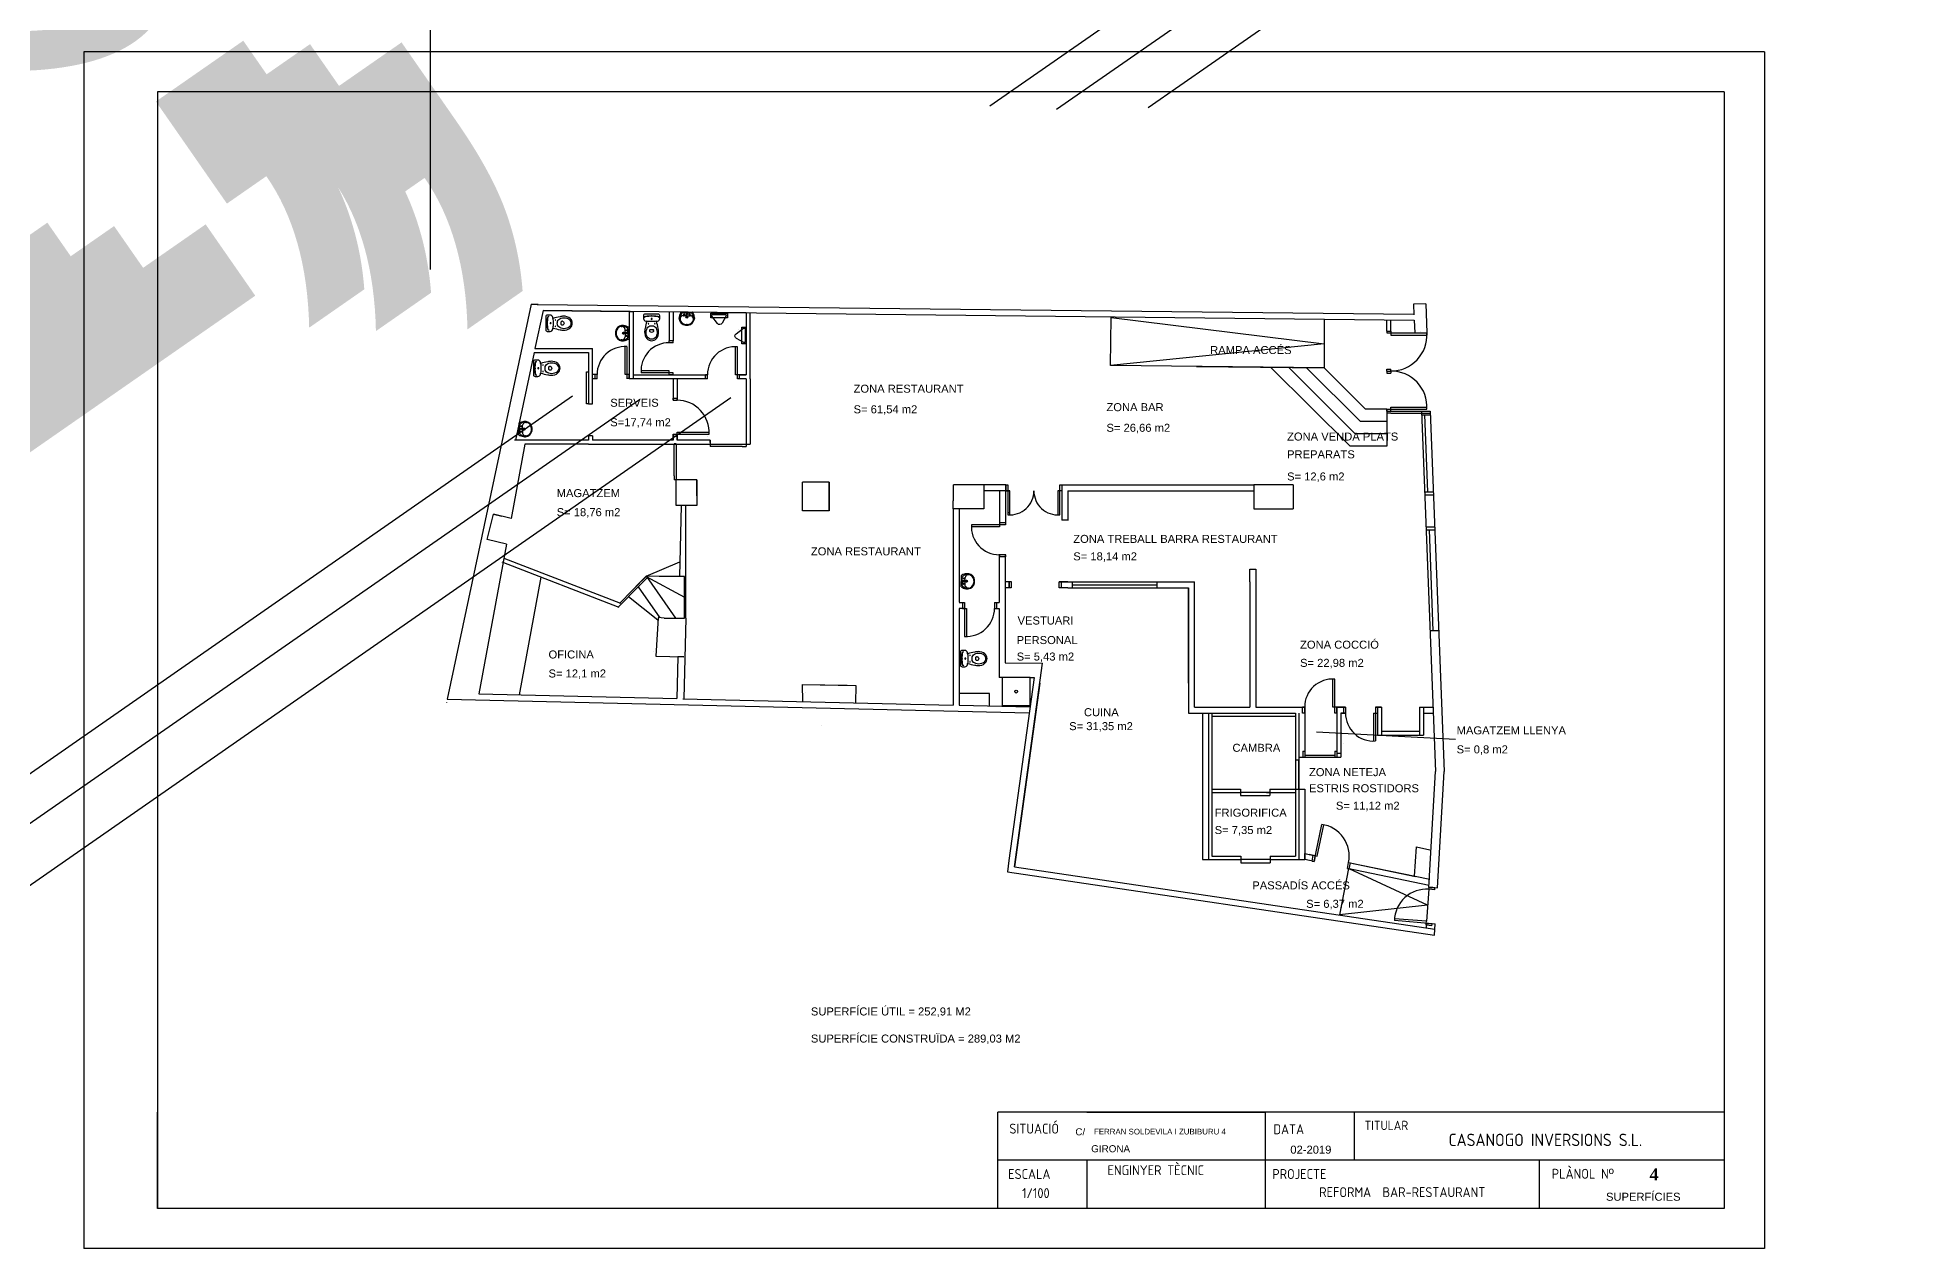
# Model space of a CAD drawing. Header units: millimetres. Extents: x 7 to 259, y -45 to 103.
# Drawn here: x 194.31 to 200.19, y 78.68 to 82.47 of the extents above; entities that cross this region are included whole.
import ezdxf

# ---------------------------------------------------------------- set-up
doc = ezdxf.new("R2010")
doc.units = ezdxf.units.MM
doc.linetypes.add('CONTINUA', pattern=[0])
doc.linetypes.add('LÍNEAS_OCULTAS2', pattern=[4.7625, 3.175, -1.5875])
for name, color, linetype in [('CAJETI1', 5, 'Continuous'), ('cotes', 95, 'Continuous'), ('emergencia', 97, 'Continuous'), ('estructura', 5, 'Continuous'), ('maquiactual', 90, 'Continuous'), ('OFICINES', 6, 'Continuous'), ('portes', 4, 'Continuous'), ('texte', 140, 'Continuous')]:
    doc.layers.add(name, color=color, linetype=linetype)
doc.styles.add('ISO', font='isocp.shx')
doc.styles.get("Standard").update_dxf_attribs({"font": 'arial.ttf'})
doc.styles.add('TECHNICLIGHT', font='timesbd.ttf', dxfattribs={"height": 2})
doc.dimstyles.new('ISO-25', dxfattribs={"dimtxt": 2.5, "dimasz": 2.5, "dimexe": 1.25, "dimexo": 0.625, "dimtad": 1, "dimtxsty": 'Standard', "dimcen": 2.5, "dimadec": 0, "dimazin": 0, "dimtfac": 1, "dimtmove": 0, "dimatfit": 3, "dimfxl": 1, "dimarcsym": 0})

# ---------------------------------------------------------------- blocks, each defined once
blk = doc.blocks.new('*D38')
at = {"layer": 'cotes', "color": 0, "lineweight": -2, "transparency": 16777216}
for p, q in [((195.5336, 89.569), (195.5336, 90.769)), ((195.5336, 88.369), (195.5336, 87.9904)), ((196.107, 88.369), (196.7836, 88.369)), ((196.1045, 87.9904), (196.7836, 87.9904)), ((195.5336, 86.7904), (195.5336, 81.7408))]:
    blk.add_line(p, q, dxfattribs=at)
at = {"layer": 'cotes', "color": 0, "transparency": 16777216}
for points in [[(195.3336, 89.569), (195.7336, 89.569), (195.5336, 88.369)], [(195.3336, 86.7904), (195.7336, 86.7904), (195.5336, 87.9904)]]:
    blk.add_solid(points, dxfattribs=at)
at = {"layer": 'Defpoints', "color": 0, "transparency": 16777216}
for p in [(195.482, 88.369), (195.4795, 87.9904), (195.5336, 87.9904)]:
    blk.add_point(p, dxfattribs=at)
at = {"layer": 'cotes', "color": 0, "transparency": 16777216, "insert": (194.3077, 83.6656), "char_height": 1, "attachment_point": 5, "rotation": 90}
blk.add_mtext('0,38', dxfattribs=at)
blk = doc.blocks.new('VI-IN')
for p, q in [((-0.048, -0.423), (-0.048, -0.403)), ((0, -0.04), (-0.011, -0.04)), ((0, -0.04), (0.011, -0.04)), ((0.048, -0.423), (0.048, -0.403))]:
    blk.add_line(p, q)
blk.add_lwpolyline([(-0.163, -0.358, -0.0164), (-0.122, -0.18, -0.014244), (-0.146, -0.175, -0.379899), (-0.203, -0.112), (-0.203, -0.04, -0.414214), (-0.163, 0), (0, 0), (0.163, 0, -0.414214), (0.203, -0.04), (0.203, -0.112, -0.379899), (0.146, -0.175, -0.014244), (0.122, -0.18, -0.0164), (0.163, -0.358, -0.034533), (0.175, -0.44, -0.180901), (0.118, -0.613, -0.210568), (0, -0.665, -0.210568), (-0.118, -0.613, -0.180901), (-0.175, -0.44, -0.034533)], format="xyb", close=True)
for centre, radius in [((-0.08, -0.24), 0.0075), ((0, -0.122), 0.0135), ((0, -0.122), 0.0135), ((0.08, -0.24), 0.0075)]:
    blk.add_circle(centre, radius)
for centre, radius, start, end in [((-0.139, -0.089), 0.04, 96.2719, 180), ((-0.14, -0.096), 0.04, 96.2141, 169.7572), ((0, -1.201), 1.154, 90.0008, 97.203), ((0, -1.197), 1.157, 90.0008, 97.1409), ((0.079, -0.461), 0.216, 168.3805, 209.1161), ((0.112, -0.468), 0.25, 152.5973, 168.3805), ((0, 1.219), 1.404, 264.9986, 270), ((-0.007, -0.406), 0.116, 96.2419, 152.5973), ((-0.033, -0.403), 0.015, 96.6492, 180), ((-0.018, -0.423), 0.03, 180, 233.1301), ((0, -0.399), 0.06, 233.1301, 270), ((0, -0.686), 0.3, 90, 96.6492), ((0, -0.47), 0.18, 90, 96.2419), ((0, -1.197), 1.157, 82.8591, 89.9992), ((0, -1.201), 1.154, 82.797, 89.9992), ((0, 1.219), 1.404, 270, 275.0014), ((0, -0.47), 0.18, 83.7581, 90), ((0, -0.686), 0.3, 83.3508, 90), ((0, -0.399), 0.06, 270, 306.8699), ((0.007, -0.406), 0.116, 27.4027, 83.7581), ((0.033, -0.403), 0.015, 0, 83.3508), ((0.018, -0.423), 0.03, 306.8699, 0), ((-0.112, -0.468), 0.25, 11.6195, 27.4027), ((-0.079, -0.461), 0.216, 330.8839, 11.6195), ((0.139, -0.089), 0.04, 0, 83.7281), ((0.14, -0.096), 0.04, 10.2428, 83.7859), ((0, -0.505), 0.126, 209.1161, 270), ((0, -0.505), 0.126, 270, 330.8839)]:
    blk.add_arc(centre, radius, start, end)
blk = doc.blocks.new('Vic-WC')
at = {"xscale": -1}
blk.add_blockref('VI-IN', (0, 0), dxfattribs=at)
blk = doc.blocks.new('*D40')
at = {"layer": 'Defpoints', "color": 0, "linetype": 'LÍNEAS_OCULTAS2', "transparency": 16777216}
for p in [(202.0618, 85.5769), (201.9079, 85.4698)]:
    blk.add_point(p, dxfattribs=at)
at = {"layer": 'maquiactual', "color": 0, "linetype": 'LÍNEAS_OCULTAS2', "lineweight": -2, "transparency": 16777216}
blk.add_line((193.3718, 79.5334), (200.0093, 84.1495), dxfattribs=at)
at = {"layer": 'maquiactual', "color": 0, "linetype": 'LÍNEAS_OCULTAS2', "transparency": 16777216}
blk.add_solid([(199.7714, 84.4916), (200.2472, 83.8074), (202.0618, 85.5769)], dxfattribs=at)
at = {"layer": 'maquiactual', "color": 0, "linetype": 'LÍNEAS_OCULTAS2', "transparency": 16777216, "insert": (194.4497, 82.8743), "char_height": 2.5, "attachment_point": 5, "rotation": 34.81673}
blk.add_mtext('1,5', dxfattribs=at)
blk = doc.blocks.new('*D41')
at = {"layer": 'Defpoints', "color": 0, "linetype": 'LÍNEAS_OCULTAS2', "transparency": 16777216}
for p in [(202.2703, 85.5662), (202.1164, 85.4592)]:
    blk.add_point(p, dxfattribs=at)
at = {"layer": 'maquiactual', "color": 0, "linetype": 'LÍNEAS_OCULTAS2', "lineweight": -2, "transparency": 16777216}
blk.add_line((193.5802, 79.5227), (200.2178, 84.1388), dxfattribs=at)
at = {"layer": 'maquiactual', "color": 0, "linetype": 'LÍNEAS_OCULTAS2', "transparency": 16777216}
blk.add_solid([(199.9799, 84.4809), (200.4557, 83.7968), (202.2703, 85.5662)], dxfattribs=at)
at = {"layer": 'maquiactual', "color": 0, "linetype": 'LÍNEAS_OCULTAS2', "transparency": 16777216, "insert": (194.6582, 82.8636), "char_height": 2.5, "attachment_point": 5, "rotation": 34.81673}
blk.add_mtext('1,5', dxfattribs=at)
blk = doc.blocks.new('*D42')
at = {"layer": 'Defpoints', "color": 0, "linetype": 'LÍNEAS_OCULTAS2', "transparency": 16777216}
for p in [(202.5563, 85.5716), (202.4024, 85.4645)]:
    blk.add_point(p, dxfattribs=at)
at = {"layer": 'maquiactual', "color": 0, "linetype": 'LÍNEAS_OCULTAS2', "lineweight": -2, "transparency": 16777216}
blk.add_line((193.8662, 79.5281), (200.5038, 84.1442), dxfattribs=at)
at = {"layer": 'maquiactual', "color": 0, "linetype": 'LÍNEAS_OCULTAS2', "transparency": 16777216}
blk.add_solid([(200.2659, 84.4863), (200.7417, 83.8021), (202.5563, 85.5716)], dxfattribs=at)
at = {"layer": 'maquiactual', "color": 0, "linetype": 'LÍNEAS_OCULTAS2', "transparency": 16777216, "insert": (194.9442, 82.869), "char_height": 2.5, "attachment_point": 5, "rotation": 34.81673}
blk.add_mtext('1,5', dxfattribs=at)

msp = doc.modelspace()

# ---------------------------------------------------------------- linework, layer by layer
at = {"color": 6}
for p, q in [((196.3174, 81.6083), (196.3351, 81.6083)), ((196.3174, 81.6083), (196.3528, 81.6083)), ((196.3253, 81.5969), (196.3235, 81.5969)), ((196.3351, 81.6059), (196.3236, 81.6059)), ((196.3351, 81.5969), (196.3253, 81.5969)), ((196.3351, 81.6059), (196.3466, 81.6059)), ((196.3351, 81.5969), (196.3449, 81.5969)), ((196.3449, 81.5969), (196.3467, 81.5969)), ((196.1421, 81.552), (196.1421, 81.5539)), ((196.1421, 81.5422), (196.1421, 81.552)), ((196.1421, 81.5422), (196.1421, 81.5325)), ((196.151, 81.5422), (196.151, 81.5537)), ((196.151, 81.5422), (196.151, 81.5308)), ((196.1535, 81.56), (196.1535, 81.5422)), ((196.1535, 81.56), (196.1535, 81.5245)), ((196.1421, 81.5325), (196.1421, 81.5306)), ((195.8097, 81.2256), (195.8111, 81.2611)), ((195.8097, 81.2256), (195.8104, 81.2433)), ((195.8128, 81.2433), (195.8124, 81.2318)), ((195.8128, 81.2433), (195.8133, 81.2547)), ((195.8218, 81.2429), (195.8214, 81.2331)), ((195.8218, 81.2429), (195.8222, 81.2527)), ((195.8222, 81.2527), (195.8223, 81.2545)), ((195.8214, 81.2331), (195.8213, 81.2313)), ((197.1921, 80.7502), (197.1935, 80.7856)), ((197.1952, 80.7678), (197.1956, 80.7793)), ((197.2041, 80.7675), (197.2045, 80.7772)), ((197.2045, 80.7772), (197.2046, 80.7791)), ((197.1921, 80.7502), (197.1928, 80.7679)), ((197.1952, 80.7678), (197.1947, 80.7564)), ((197.2041, 80.7675), (197.2037, 80.7577)), ((197.2037, 80.7577), (197.2037, 80.7558))]:
    msp.add_line(p, q, dxfattribs=at)
for p, q in [((197.9213, 80.3745), (198.0938, 80.3745)), ((198.3778, 80.2307), (198.3778, 80.2182)), ((198.2466, 80.1178), (198.2653, 80.1178)), ((198.6088, 79.8459), (198.6142, 79.9374))]:
    msp.add_line(p, q)
for centre, radius in [((196.3267, 81.601), 0.00161), ((196.3351, 81.5922), 0.00322), ((196.3351, 81.5922), 0.00211), ((196.3351, 81.6015), 0.00161), ((196.3435, 81.601), 0.00161), ((196.1374, 81.5422), 0.00322), ((196.1374, 81.5422), 0.00211), ((196.1462, 81.5507), 0.00161), ((196.1462, 81.5338), 0.00161), ((196.1467, 81.5422), 0.00161), ((195.8172, 81.2431), 0.00161), ((195.818, 81.2515), 0.00161), ((195.8265, 81.2427), 0.00322), ((195.8265, 81.2427), 0.00211), ((195.8173, 81.2346), 0.00161), ((197.2004, 80.7761), 0.00161), ((197.1995, 80.7676), 0.00161), ((197.1997, 80.7592), 0.00161), ((197.2088, 80.7673), 0.00322), ((197.2088, 80.7673), 0.00211)]:
    msp.add_circle(centre, radius, dxfattribs=at)
for centre, radius, start, end in [((196.1328, 81.5586), 0.0382, 279.93381, 279.93381), ((196.3188, 81.5877), 0.0382, 9.93381, 9.93381), ((196.3523, 81.5877), 0.041, 150.4514, 172.13589), ((196.3327, 81.5895), 0.0194, 143.50796, 169.4742), ((196.3262, 81.5857), 0.0122, 129.13753, 203.48929), ((196.3174, 81.6075), 0.000804, 90, 150.4514), ((196.3386, 81.5857), 0.0264, 135.30897, 144.52815), ((196.3238, 81.5885), 0.00841, 92.14023, 128.23376), ((196.3236, 81.6006), 0.00533, 90, 135.30897), ((196.3466, 81.6006), 0.00533, 44.69103, 90), ((196.3464, 81.5885), 0.00841, 51.76624, 87.85977), ((196.3316, 81.5857), 0.0264, 35.47185, 44.69103), ((196.3439, 81.5857), 0.0122, 336.51071, 50.86247), ((196.3528, 81.6075), 0.000804, 29.5486, 90), ((196.3375, 81.5895), 0.0194, 10.5258, 36.49204), ((196.3179, 81.5877), 0.041, 7.86411, 29.5486), ((196.1452, 81.5422), 0.0332, 172.78029, 180), ((196.1452, 81.5422), 0.0332, 180, 187.21971), ((196.1345, 81.5436), 0.0225, 97.83248, 172.7669), ((196.1345, 81.5409), 0.0225, 187.2331, 262.16752), ((196.1452, 81.5422), 0.0313, 172.78029, 187.21971), ((196.1345, 81.5436), 0.0205, 97.83248, 172.7669), ((196.1345, 81.5409), 0.0205, 187.2331, 262.16752), ((196.1308, 81.5511), 0.0122, 39.13753, 113.48929), ((196.1341, 81.5434), 0.0226, 84.81295, 96.58061), ((196.1341, 81.5434), 0.0207, 84.81295, 96.58061), ((196.1328, 81.5259), 0.0382, 81.85975, 85.30786), ((196.1328, 81.5259), 0.0401, 81.96112, 85.30786), ((196.1347, 81.5447), 0.0194, 53.50796, 79.4742), ((196.1328, 81.525), 0.041, 60.4514, 82.13589), ((196.1337, 81.5536), 0.00841, 2.14023, 38.23376), ((196.1309, 81.5387), 0.0264, 45.30897, 54.52815), ((196.1457, 81.5537), 0.00533, 0, 45.30897), ((196.1527, 81.56), 0.000804, 0, 60.4514), ((196.334, 81.5889), 0.0226, 174.81295, 186.58061), ((196.3514, 81.5877), 0.0401, 171.96112, 175.30786), ((196.3338, 81.5894), 0.0225, 187.83248, 262.7669), ((196.334, 81.5889), 0.0207, 174.81295, 186.58061), ((196.3514, 81.5877), 0.0382, 171.85975, 175.30786), ((196.3338, 81.5894), 0.0205, 187.83248, 262.7669), ((196.3351, 81.6), 0.0332, 262.78029, 270), ((196.3351, 81.6), 0.0313, 262.78029, 277.21971), ((196.3351, 81.6), 0.0332, 270, 277.21971), ((196.3364, 81.5894), 0.0205, 277.2331, 352.16752), ((196.3364, 81.5894), 0.0225, 277.2331, 352.16752), ((196.3188, 81.5877), 0.0382, 4.69214, 8.14025), ((196.3362, 81.5889), 0.0207, 353.41939, 5.18705), ((196.3188, 81.5877), 0.0401, 4.69214, 8.03888), ((196.3362, 81.5889), 0.0226, 353.41939, 5.18705), ((196.1308, 81.5334), 0.0122, 246.51071, 320.86247), ((196.1341, 81.5411), 0.0226, 263.41939, 275.18705), ((196.1341, 81.5411), 0.0207, 263.41939, 275.18705), ((196.1328, 81.5586), 0.0382, 274.69214, 278.14025), ((196.1328, 81.5586), 0.0401, 274.69214, 278.03888), ((196.1347, 81.5398), 0.0194, 280.5258, 306.49204), ((196.1328, 81.5595), 0.041, 277.86411, 299.5486), ((196.1337, 81.5309), 0.00841, 321.76624, 357.85977), ((196.1309, 81.5457), 0.0264, 305.47185, 314.69103), ((196.1457, 81.5308), 0.00533, 314.69103, 0), ((196.1527, 81.5245), 0.000804, 299.5486, 0), ((195.8304, 81.2262), 0.0382, 97.64159, 97.64159), ((195.8119, 81.261), 0.000804, 117.25639, 177.70778), ((195.8304, 81.2253), 0.041, 95.5719, 117.25639), ((195.8186, 81.2545), 0.00533, 132.39881, 177.70778), ((195.8328, 81.2389), 0.0264, 123.17964, 132.39881), ((195.8293, 81.245), 0.0194, 98.23359, 124.19982), ((195.8306, 81.2539), 0.00841, 139.47403, 175.56755), ((195.8334, 81.2513), 0.0122, 64.21849, 138.57025), ((195.8304, 81.2262), 0.0401, 92.39992, 95.74667), ((195.8304, 81.2262), 0.0382, 92.39992, 95.84804), ((195.8299, 81.2437), 0.0226, 81.12717, 92.89484), ((195.8299, 81.2437), 0.0207, 81.12717, 92.89484), ((195.8294, 81.2439), 0.0205, 4.94089, 79.8753), ((195.8294, 81.2439), 0.0225, 4.94089, 79.8753), ((195.8187, 81.243), 0.0313, 350.48807, 4.92749), ((195.8187, 81.243), 0.0332, 350.48807, 357.70778), ((195.8187, 81.243), 0.0332, 357.70778, 4.92749), ((195.8105, 81.2256), 0.000804, 177.70778, 238.15918), ((195.8317, 81.2598), 0.041, 238.15918, 259.84367), ((195.8177, 81.2316), 0.00533, 177.70778, 223.01675), ((195.8331, 81.246), 0.0264, 223.01675, 232.23593), ((195.8291, 81.2402), 0.0194, 231.21575, 257.18198), ((195.8297, 81.2312), 0.00841, 179.84802, 215.94154), ((195.8327, 81.2336), 0.0122, 216.84532, 291.19708), ((195.8317, 81.2589), 0.0401, 259.6689, 263.01565), ((195.8317, 81.2589), 0.0382, 259.56753, 263.01565), ((195.8298, 81.2414), 0.0226, 262.52073, 274.28839), ((195.8298, 81.2414), 0.0207, 262.52073, 274.28839), ((195.8293, 81.2412), 0.0205, 275.54027, 350.47468), ((195.8293, 81.2412), 0.0225, 275.54027, 350.47468), ((197.2127, 80.7508), 0.0382, 97.64159, 97.64159), ((197.1943, 80.7856), 0.000804, 117.25639, 177.70778), ((197.2127, 80.7499), 0.041, 95.5719, 117.25639), ((197.201, 80.7791), 0.00533, 132.39881, 177.70778), ((197.2152, 80.7635), 0.0264, 123.17964, 132.39881), ((197.2116, 80.7696), 0.0194, 98.23359, 124.19982), ((197.213, 80.7784), 0.00841, 139.47403, 175.56755), ((197.2157, 80.7759), 0.0122, 64.21849, 138.57025), ((197.2127, 80.7508), 0.0401, 92.39992, 95.74667), ((197.2127, 80.7508), 0.0382, 92.39992, 95.84804), ((197.2122, 80.7683), 0.0226, 81.12717, 92.89484), ((197.2122, 80.7683), 0.0207, 81.12717, 92.89484), ((197.2117, 80.7685), 0.0205, 4.94089, 79.8753), ((197.2117, 80.7685), 0.0225, 4.94089, 79.8753), ((197.1929, 80.7502), 0.000804, 177.70778, 238.15918), ((197.2141, 80.7843), 0.041, 238.15918, 259.84367), ((197.2, 80.7561), 0.00533, 177.70778, 223.01675), ((197.2154, 80.7705), 0.0264, 223.01675, 232.23593), ((197.2114, 80.7648), 0.0194, 231.21575, 257.18198), ((197.2121, 80.7558), 0.00841, 179.84802, 215.94154), ((197.215, 80.7582), 0.0122, 216.84532, 291.19708), ((197.214, 80.7834), 0.0401, 259.6689, 263.01565), ((197.214, 80.7834), 0.0382, 259.56753, 263.01565), ((197.2121, 80.766), 0.0226, 262.52073, 274.28839), ((197.2121, 80.766), 0.0207, 262.52073, 274.28839), ((197.2116, 80.7658), 0.0205, 275.54027, 350.47468), ((197.2116, 80.7658), 0.0225, 275.54027, 350.47468), ((197.201, 80.7676), 0.0313, 350.48807, 4.92749), ((197.201, 80.7676), 0.0332, 350.48807, 357.70778), ((197.201, 80.7676), 0.0332, 357.70778, 4.92749)]:
    msp.add_arc(centre, radius, start, end, dxfattribs=at)
at = {"color": 6, "linetype": 'ByBlock'}
for p in [(196.3253, 81.5969), (196.3341, 81.6006), (196.3361, 81.6027), (196.1139, 81.5422), (196.131, 81.5632), (196.1343, 81.566), (196.1374, 81.5443), (196.1374, 81.5401), (196.1421, 81.552), (196.1458, 81.5433), (196.1478, 81.5412), (196.3113, 81.5891), (196.3141, 81.5859), (196.333, 81.5922), (196.3351, 81.5688), (196.3372, 81.5922), (196.3561, 81.5861), (196.3589, 81.5887), (196.1313, 81.5212), (196.1339, 81.5185), (195.8161, 81.2442), (195.818, 81.242), (195.8266, 81.2448), (195.8309, 81.2663), (195.8334, 81.2634), (195.8499, 81.2418), (195.8214, 81.2331), (195.8264, 81.2406), (195.8286, 81.2188), (195.832, 81.2215), (197.2133, 80.7909), (197.2158, 80.788), (197.1984, 80.7687), (197.2004, 80.7666), (197.2037, 80.7577), (197.2087, 80.7652), (197.2089, 80.7694), (197.211, 80.7434), (197.2143, 80.746), (197.2323, 80.7663)]:
    msp.add_point(p, dxfattribs=at)
at = {"layer": 'CAJETI1'}
for p, q in [((194.4513, 82.421), (194.4513, 78.6835)), ((197.0763, 82.421), (194.4513, 82.421)), ((199.7013, 82.421), (197.0763, 82.421)), ((199.7013, 82.421), (199.7013, 78.6835)), ((194.6818, 82.296), (194.6818, 78.8085)), ((197.0763, 78.6835), (194.4513, 78.6835)), ((199.7013, 78.6835), (197.0763, 78.6835))]:
    msp.add_line(p, q, dxfattribs=at)
at = {"layer": 'CAJETI1', "color": 5}
for p, q in [((199.5763, 82.296), (194.6818, 82.296)), ((199.5763, 82.296), (199.5763, 78.8085)), ((199.5763, 79.1085), (197.3068, 79.1085)), ((199.5763, 78.9585), (197.3068, 78.9585)), ((199.5763, 78.8085), (194.6818, 78.8085))]:
    msp.add_line(p, q, dxfattribs=at)
at = {"layer": 'CAJETI1', "linetype": 'CONTINUA'}
for p, q in [((194.6818, 78.8085), (194.6818, 79.1085)), ((197.3068, 78.8085), (197.3068, 79.1085))]:
    msp.add_line(p, q, dxfattribs=at)
at = {"layer": 'emergencia', "color": 5}
for p, q in [((197.5852, 79.1085), (198.142, 79.1085)), ((198.142, 79.1085), (198.142, 78.8085)), ((198.4201, 79.1085), (198.4201, 78.9585)), ((197.5852, 78.9585), (197.5852, 78.8085)), ((198.9983, 78.9585), (198.9983, 78.8085))]:
    msp.add_line(p, q, dxfattribs=at)
at = {"layer": 'estructura'}
for p, q in [((195.8489, 81.6328), (195.5864, 80.3994)), ((195.8709, 81.632), (195.8488, 81.632)), ((195.886, 81.6131), (195.8606, 81.4941)), ((195.8676, 81.6321), (198.6066, 81.6015)), ((196.521, 81.606), (195.886, 81.6131)), ((195.886, 81.6131), (196.1547, 81.6101)), ((196.1547, 81.6101), (196.1672, 81.6101)), ((196.1547, 81.6101), (196.1547, 81.6101)), ((196.1547, 81.6101), (196.1672, 81.6101)), ((196.1547, 81.6101), (196.1547, 81.4)), ((196.1672, 81.6101), (196.1672, 81.4)), ((196.1672, 81.61), (196.1672, 81.4125)), ((196.2797, 81.6087), (196.2797, 81.5188)), ((196.2922, 81.6086), (196.2922, 81.5188)), ((196.4596, 81.6067), (198.6074, 81.5827)), ((196.521, 81.606), (196.521, 81.4125)), ((196.5335, 81.4), (196.5335, 81.6059)), ((198.6437, 81.6339), (198.6054, 81.6324)), ((198.6054, 81.6324), (198.6067, 81.5992)), ((198.6437, 81.6339), (198.6473, 81.5428)), ((197.659, 81.441), (197.6607, 81.591)), ((197.6607, 81.591), (198.3265, 81.5086)), ((198.3265, 81.5843), (198.3265, 81.4335)), ((198.3265, 81.5836), (198.3265, 81.4335)), ((198.5223, 81.549), (198.5223, 81.5814)), ((198.5223, 81.549), (198.5348, 81.549)), ((198.5348, 81.549), (198.5348, 81.5812)), ((198.6074, 81.5827), (198.609, 81.5428)), ((198.609, 81.5428), (198.6473, 81.5428)), ((195.858, 81.4816), (195.7996, 81.2075)), ((195.858, 81.4816), (196.0282, 81.4816)), ((195.8606, 81.4941), (196.0407, 81.4941)), ((196.0282, 81.4816), (196.0282, 81.3211)), ((196.0407, 81.3211), (196.0407, 81.4941)), ((198.3265, 81.5089), (197.659, 81.441)), ((198.3265, 81.4335), (197.659, 81.441)), ((197.9271, 81.438), (198.3265, 81.4335)), ((198.4074, 81.189), (198.1598, 81.4354)), ((198.4234, 81.2278), (198.2153, 81.4348)), ((198.4394, 81.2665), (198.2709, 81.4342)), ((198.4554, 81.3053), (198.3265, 81.4335)), ((196.0484, 81.4128), (196.0407, 81.4128)), ((196.0484, 81.4), (196.0407, 81.4)), ((196.3997, 81.4), (196.1547, 81.4)), ((196.1672, 81.4125), (196.3997, 81.4125)), ((196.3047, 81.4), (196.2922, 81.4)), ((196.2922, 81.4), (196.2922, 81.3327)), ((196.3047, 81.4), (196.3047, 81.3327)), ((196.4997, 81.4125), (196.521, 81.4125)), ((196.521, 81.4125), (196.4997, 81.4125)), ((196.521, 81.4), (196.4997, 81.4)), ((196.521, 81.4), (196.521, 81.3327)), ((196.5335, 81.4), (196.5335, 81.195)), ((196.0282, 81.3211), (196.0407, 81.3211)), ((196.521, 81.3327), (196.521, 81.195)), ((198.5223, 81.3053), (198.4554, 81.3053)), ((198.5223, 81.3053), (198.5223, 81.2665)), ((198.428, 81.2778), (198.428, 81.2778)), ((198.5223, 81.2665), (198.4394, 81.2665)), ((198.5223, 81.299), (198.5348, 81.299)), ((198.5223, 81.299), (198.5223, 81.2928)), ((198.5348, 81.2928), (198.5223, 81.2928)), ((198.5223, 81.2665), (198.5223, 81.2278)), ((198.5348, 81.299), (198.6569, 81.299)), ((198.5348, 81.2928), (198.6569, 81.2928)), ((198.6301, 81.299), (198.6744, 80.1735)), ((198.6569, 81.299), (198.7012, 80.1735)), ((195.8289, 81.195), (195.7861, 80.9632)), ((195.8289, 81.195), (195.7861, 80.9632)), ((196.0282, 81.2075), (195.797, 81.2075)), ((196.0282, 81.2075), (195.797, 81.2075)), ((196.0282, 81.2075), (195.7996, 81.2075)), ((196.0282, 81.195), (195.8289, 81.195)), ((196.0282, 81.2211), (196.0282, 81.2075)), ((196.0407, 81.2211), (196.0282, 81.2211)), ((196.0282, 81.195), (196.5335, 81.195)), ((196.0407, 81.2211), (196.0407, 81.2075)), ((196.2922, 81.2075), (196.0407, 81.2075)), ((196.2922, 81.2265), (196.2922, 81.2075)), ((196.2922, 81.2075), (196.2922, 81.2265)), ((196.2922, 81.2202), (196.3047, 81.2202)), ((196.3047, 81.2075), (196.3047, 81.2327)), ((196.3047, 81.2265), (196.3047, 81.2075)), ((196.4085, 81.2075), (196.3047, 81.2075)), ((196.4085, 81.2075), (196.4085, 81.195)), ((198.5223, 81.189), (198.4074, 81.189)), ((198.5223, 81.2278), (198.4234, 81.2278)), ((198.5223, 81.2278), (198.5223, 81.189)), ((196.3666, 81.0838), (196.3016, 81.0838)), ((196.3016, 81.0038), (196.3016, 81.0838)), ((196.3666, 81.0338), (196.3666, 81.0838)), ((196.3666, 81.0838), (196.3666, 81.0038)), ((196.3666, 81.0772), (196.3666, 81.0038)), ((196.6966, 80.9872), (196.6966, 81.0772)), ((196.7298, 81.0772), (196.6966, 81.0772)), ((196.7798, 81.0772), (196.7298, 81.0772)), ((196.7798, 81.0772), (196.7792, 80.9872)), ((196.7798, 81.0272), (196.7798, 81.0772)), ((196.7798, 81.0772), (196.7798, 80.9872)), ((197.3318, 81.0683), (197.1678, 81.0683)), ((197.2629, 81.0683), (197.1678, 81.0683)), ((197.1678, 81.0186), (197.1678, 81.0683)), ((197.2629, 81.0683), (197.2629, 81.0186)), ((197.2629, 81.0683), (197.2629, 80.9933)), ((197.3318, 81.0683), (197.3318, 81.0495)), ((197.3318, 81.0683), (197.3381, 81.0683)), ((197.5006, 81.0683), (198.1064, 81.0683)), ((197.5068, 81.0683), (197.5068, 80.9582)), ((198.2289, 81.0683), (198.1064, 81.0683)), ((198.1064, 81.0683), (198.1064, 80.9933)), ((198.2289, 81.0683), (198.2289, 81.0183)), ((198.2289, 81.0683), (198.2289, 80.9933)), ((196.7798, 81.0272), (196.7798, 81.0272)), ((197.1676, 80.9933), (197.1676, 81.0186)), ((197.3277, 81.0495), (197.2629, 81.0495)), ((197.3115, 81.0495), (197.3115, 80.9502)), ((197.3318, 81.0495), (197.3202, 81.0495)), ((197.3318, 81.0495), (197.3202, 81.0495)), ((197.3303, 81.0495), (197.3303, 80.9502)), ((197.3318, 81.0495), (197.3443, 81.0495)), ((197.5256, 81.0495), (198.1064, 81.0495)), ((197.5256, 81.0495), (197.5256, 80.9728)), ((197.5256, 81.0495), (197.5256, 80.957)), ((198.6672, 81.0365), (198.6404, 81.0365)), ((195.7117, 80.898), (195.7309, 80.9769)), ((195.7309, 80.9769), (195.7309, 80.9769)), ((195.7309, 80.9769), (195.7573, 80.9705)), ((195.7861, 80.9632), (195.7309, 80.9769)), ((196.3666, 81.0038), (196.3016, 81.0038)), ((196.3179, 81.0038), (196.3126, 80.782)), ((196.332, 80.6519), (196.332, 81.0038)), ((196.7798, 80.9872), (196.6966, 80.9872)), ((197.1676, 80.9933), (197.1676, 80.3804)), ((197.2629, 80.9933), (197.1676, 80.9933)), ((197.1863, 80.9933), (197.1863, 80.721)), ((197.1863, 80.9933), (197.1863, 80.7022)), ((197.5256, 80.9582), (197.5068, 80.9582)), ((198.1064, 80.9933), (198.2289, 80.9933)), ((195.7713, 80.8831), (195.7117, 80.898)), ((198.6712, 80.9367), (198.6444, 80.9367)), ((195.7713, 80.8831), (195.6849, 80.4157)), ((196.1285, 80.6975), (195.7644, 80.8386)), ((195.7713, 80.8831), (195.7683, 80.8668)), ((197.3113, 80.8515), (197.3113, 80.7012)), ((197.3301, 80.8515), (197.3301, 80.5127)), ((196.1241, 80.6856), (195.7586, 80.8272)), ((195.8794, 80.7804), (195.8115, 80.4127)), ((196.1246, 80.6979), (196.2086, 80.783)), ((196.208, 80.7824), (196.1762, 80.7506)), ((196.2102, 80.7773), (196.183, 80.7497)), ((196.208, 80.7824), (196.3283, 80.7174)), ((196.2086, 80.783), (196.3138, 80.8284)), ((196.3283, 80.7824), (196.2086, 80.783)), ((196.2093, 80.7817), (196.2996, 80.6524)), ((196.2884, 80.7826), (196.2486, 80.7826)), ((196.3283, 80.7824), (196.2884, 80.7826)), ((196.3283, 80.6524), (196.3283, 80.7824)), ((198.0938, 80.7658), (198.0938, 80.8051)), ((198.0938, 80.8051), (198.1126, 80.8051)), ((198.1126, 80.8045), (198.0938, 80.8045)), ((198.1126, 80.8051), (198.1126, 80.3745)), ((196.183, 80.7497), (196.1204, 80.6861)), ((196.245, 80.6455), (196.1525, 80.7186)), ((196.183, 80.7497), (196.2503, 80.6533)), ((197.3488, 80.7658), (197.3303, 80.7658)), ((197.3488, 80.747), (197.3303, 80.747)), ((197.3425, 80.7661), (197.3425, 80.747)), ((197.5256, 80.7658), (197.4988, 80.7658)), ((197.5256, 80.747), (197.4988, 80.747)), ((197.505, 80.7658), (197.5388, 80.7658)), ((197.5256, 80.7658), (197.9213, 80.7658)), ((197.5256, 80.747), (197.9026, 80.747)), ((197.5388, 80.7658), (197.5388, 80.747)), ((197.5388, 80.7658), (197.8038, 80.7658)), ((197.5443, 80.7658), (197.9213, 80.7658)), ((197.8038, 80.7658), (197.8038, 80.747)), ((197.9026, 80.4494), (197.9026, 80.747)), ((197.9026, 80.747), (197.9026, 80.3557)), ((197.9213, 80.3745), (197.9213, 80.7658)), ((198.0938, 80.7658), (198.0938, 80.3745)), ((196.2645, 80.6524), (196.2455, 80.6536)), ((197.1863, 80.7012), (197.2026, 80.7012)), ((197.2026, 80.6825), (197.1863, 80.6825)), ((197.1863, 80.6825), (197.1863, 80.38)), ((197.3027, 80.7012), (197.3113, 80.7012)), ((197.3027, 80.6825), (197.3113, 80.6825)), ((197.3113, 80.6825), (197.3113, 80.4662)), ((196.2454, 80.6529), (196.2379, 80.5331)), ((196.2645, 80.6524), (196.3283, 80.6524)), ((196.332, 80.6519), (196.326, 80.4004)), ((198.6839, 80.612), (198.6571, 80.612)), ((196.2379, 80.5331), (196.3254, 80.5311)), ((196.3067, 80.5311), (196.3036, 80.401)), ((196.3254, 80.5311), (196.3067, 80.5311)), ((197.3301, 80.5127), (197.4463, 80.5114)), ((197.3587, 79.8749), (197.4463, 80.5114)), ((196.6977, 80.3916), (196.6967, 80.4453)), ((196.6967, 80.4453), (196.8363, 80.4422)), ((196.6967, 80.4453), (196.8629, 80.4416)), ((196.7054, 80.4186), (196.7054, 80.4186)), ((196.8629, 80.4416), (196.8616, 80.3877)), ((197.3202, 80.4662), (197.3113, 80.4662)), ((197.4202, 80.4662), (197.3416, 79.8949)), ((197.4378, 80.4494), (197.3587, 79.8749)), ((197.4077, 80.4662), (197.4202, 80.4662)), ((195.5842, 80.3893), (195.5841, 80.3889)), ((195.5864, 80.3994), (197.4051, 80.3562)), ((195.6815, 80.3971), (195.6814, 80.3964)), ((195.6849, 80.4157), (196.3036, 80.401)), ((196.3223, 80.4005), (197.1676, 80.3804)), ((197.2802, 80.4167), (197.1863, 80.4167)), ((197.1863, 80.38), (197.4077, 80.3747)), ((197.2802, 80.3792), (197.2802, 80.4167)), ((198.1126, 80.3745), (198.2653, 80.3745)), ((198.2653, 80.3745), (198.2653, 80.3183)), ((198.3653, 80.3745), (198.3653, 80.2307)), ((198.3926, 80.3745), (198.3653, 80.3745)), ((198.3653, 80.3745), (198.3926, 80.3745)), ((198.3653, 80.3745), (198.3863, 80.3745)), ((198.3763, 80.3745), (198.3926, 80.3745)), ((198.3863, 80.3745), (198.3863, 80.3557)), ((198.5051, 80.3745), (198.4864, 80.3745)), ((198.4864, 80.3745), (198.5051, 80.3745)), ((198.4926, 80.3745), (198.5013, 80.3745)), ((198.4926, 80.3745), (198.4926, 80.287)), ((198.5051, 80.3745), (198.5051, 80.287)), ((198.6239, 80.3745), (198.6665, 80.3745)), ((198.6239, 80.3745), (198.6239, 80.287)), ((198.6364, 80.3745), (198.6364, 80.287)), ((196.7544, 80.3152), (196.7544, 80.3152)), ((197.9463, 80.3557), (197.9463, 79.8982)), ((198.2466, 80.3557), (198.2466, 79.8982)), ((198.2466, 80.3557), (198.2466, 79.8982)), ((198.2466, 80.3557), (198.2466, 79.8982)), ((198.2653, 80.3557), (198.2653, 80.2307)), ((198.2653, 80.337), (198.2653, 80.3183)), ((198.2653, 80.337), (198.2653, 80.3183)), ((198.3778, 80.3557), (198.3778, 80.2307)), ((198.3778, 80.3557), (198.3926, 80.3557)), ((198.3778, 80.3557), (198.3926, 80.3557)), ((198.3778, 80.3557), (198.3926, 80.3557)), ((198.3926, 80.3557), (198.3778, 80.3557)), ((198.6364, 80.3557), (198.6672, 80.3557)), ((198.4926, 80.287), (198.6364, 80.287)), ((198.5051, 80.2995), (198.6239, 80.2995)), ((198.2466, 80.2182), (198.2653, 80.2182)), ((198.3654, 80.2307), (198.3778, 80.2307)), ((198.3654, 80.2307), (198.374, 80.2307)), ((198.3654, 80.2182), (198.3778, 80.2182)), ((198.6532, 79.8109), (198.6744, 80.1735)), ((198.6799, 79.8094), (198.7012, 80.1735)), ((198.2653, 80.1178), (198.2653, 79.8982)), ((197.3416, 79.8949), (197.3367, 79.8592)), ((197.9463, 79.8982), (198.066, 79.8982)), ((198.1578, 79.8982), (198.2653, 79.8982)), ((198.2653, 79.8982), (198.2653, 79.9169)), ((198.2653, 79.9169), (198.3045, 79.9088)), ((198.2653, 79.9169), (198.2984, 79.9101)), ((198.2947, 79.8921), (198.2653, 79.8982)), ((198.2984, 79.9101), (198.2797, 79.914)), ((198.2797, 79.914), (198.3045, 79.9088)), ((198.2897, 79.8991), (198.2923, 79.9114)), ((198.2984, 79.9101), (198.2947, 79.8921)), ((198.6142, 79.9374), (198.6568, 79.9286)), ((197.3367, 79.8592), (198.6713, 79.6622)), ((197.3587, 79.8749), (198.6724, 79.681)), ((198.4017, 79.8699), (198.374, 79.7251)), ((198.6544, 79.8174), (198.3987, 79.8705)), ((198.4024, 79.8886), (198.6111, 79.8455)), ((198.4024, 79.8886), (198.6558, 79.8362)), ((198.6495, 79.7552), (198.4048, 79.8692)), ((198.6535, 79.805), (198.6456, 79.7054)), ((198.6656, 79.8103), (198.6531, 79.8112)), ((198.6532, 79.8109), (198.6799, 79.8094)), ((198.6495, 79.7552), (198.374, 79.7251)), ((198.6458, 79.685), (198.6466, 79.6989)), ((198.6458, 79.685), (198.6466, 79.6989)), ((198.6466, 79.6986), (198.6733, 79.6971)), ((198.6713, 79.6622), (198.6733, 79.6971)), ((198.6713, 79.6622), (198.6733, 79.6971))]:
    msp.add_line(p, q, dxfattribs=at)
at = {"layer": 'estructura', "color": 142}
for p, q in [((197.9026, 80.3557), (198.2366, 80.3557)), ((197.9651, 80.3557), (197.9651, 79.8982)), ((197.9751, 80.3557), (197.9751, 79.9082)), ((197.9751, 80.3457), (198.2366, 80.3457)), ((198.2366, 80.3557), (198.2366, 79.9082)), ((198.2366, 80.3557), (198.2366, 79.9082)), ((198.2366, 80.3557), (198.2366, 79.9082)), ((198.2466, 80.3557), (198.2466, 79.8982)), ((198.2466, 80.3557), (198.2466, 79.8982)), ((198.2466, 80.3557), (198.2466, 79.8982)), ((197.9737, 80.1179), (198.0652, 80.1179)), ((197.9737, 80.1079), (198.0646, 80.1079)), ((198.0646, 80.1179), (198.0646, 80.1156)), ((198.0646, 80.1179), (198.0646, 80.1156)), ((198.0646, 80.1156), (198.0646, 80.1079)), ((198.1465, 80.1079), (198.2366, 80.1079)), ((198.1565, 80.1179), (198.2366, 80.1179)), ((198.1565, 80.1179), (198.1565, 80.0979)), ((197.9658, 79.8982), (198.066, 79.8982)), ((197.9751, 79.9082), (198.066, 79.9082)), ((198.066, 79.9082), (198.066, 79.9059)), ((198.066, 79.9059), (198.066, 79.8982)), ((198.1578, 79.9082), (198.2366, 79.9082)), ((198.1578, 79.9082), (198.1578, 79.8882)), ((198.1578, 79.8982), (198.2466, 79.8982))]:
    msp.add_line(p, q, dxfattribs=at)
at = {"layer": 'OFICINES'}
for points in [[(196.4621, 81.6042), (196.4621, 81.5901), (196.4102, 81.5901), (196.4102, 81.6042)], [(196.521, 81.5092), (196.5069, 81.5092), (196.5069, 81.5612), (196.521, 81.5612)]]:
    msp.add_lwpolyline(points, close=True, dxfattribs=at)
for points in [[(196.4583, 81.5961), (196.4454, 81.5733, -0.544521), (196.4307, 81.5724), (196.4136, 81.5958, -0.61439), (196.4161, 81.6007), (196.4556, 81.6007)], [(196.5128, 81.513), (196.49, 81.5259, -0.544521), (196.4892, 81.5406), (196.5125, 81.5577, -0.61439), (196.5175, 81.5552), (196.5175, 81.5157)]]:
    msp.add_lwpolyline(points, format="xyb", dxfattribs=at)
for centre, start, end in [((196.4556, 81.5976), 330.54147, 90), ((196.5144, 81.5157), 240.54147, 0)]:
    msp.add_arc(centre, 0.00313, start, end, dxfattribs=at)
at = {"layer": 'portes'}
for p, q in [((196.4963, 81.5522), (196.4963, 81.5522)), ((198.5223, 81.549), (198.5348, 81.549)), ((198.5223, 81.549), (198.5223, 81.5428)), ((198.5223, 81.5428), (198.6471, 81.5428)), ((198.5348, 81.549), (198.5348, 81.5428)), ((198.5348, 81.5428), (198.5348, 81.5365)), ((198.5348, 81.5365), (198.6473, 81.5365)), ((198.6286, 81.549), (198.6286, 81.549)), ((198.6473, 81.5428), (198.6473, 81.5365)), ((196.1422, 81.4128), (196.1422, 81.5003)), ((196.1485, 81.4), (196.1485, 81.5)), ((196.1492, 81.5065), (196.1492, 81.5065)), ((196.2797, 81.5125), (196.2797, 81.5188)), ((196.2922, 81.5188), (196.2797, 81.5188)), ((196.2922, 81.5125), (196.2797, 81.5125)), ((196.2922, 81.5125), (196.2922, 81.5188)), ((196.4872, 81.4125), (196.4872, 81.5)), ((196.4935, 81.3997), (196.4935, 81.4997)), ((196.022, 81.3211), (196.022, 81.4211)), ((196.022, 81.4211), (196.0282, 81.4211)), ((196.0282, 81.4211), (196.0282, 81.3211)), ((196.2797, 81.425), (196.1922, 81.425)), ((196.2922, 81.4187), (196.1924, 81.4187)), ((196.2797, 81.4187), (196.2797, 81.425)), ((196.2797, 81.4125), (196.2797, 81.4187)), ((196.2922, 81.4125), (196.2922, 81.4187)), ((198.5223, 81.424), (198.5223, 81.4303)), ((198.5223, 81.4303), (198.5348, 81.4303)), ((198.5223, 81.424), (198.5348, 81.424)), ((198.5223, 81.424), (198.5348, 81.424)), ((198.5223, 81.424), (198.5223, 81.4178)), ((198.5223, 81.4178), (198.5348, 81.4178)), ((198.5348, 81.424), (198.5348, 81.4303)), ((198.5348, 81.424), (198.5348, 81.4178)), ((196.0547, 81.4128), (196.0484, 81.4128)), ((196.0484, 81.4), (196.0484, 81.4128)), ((196.0547, 81.4), (196.0484, 81.4)), ((196.0547, 81.4), (196.0547, 81.4128)), ((196.1485, 81.4128), (196.1422, 81.4128)), ((196.1547, 81.4128), (196.1485, 81.4128)), ((196.1547, 81.4002), (196.1485, 81.4002)), ((196.1547, 81.4), (196.1547, 81.4128)), ((196.186, 81.4125), (196.186, 81.4125)), ((196.2922, 81.4125), (196.2797, 81.4125)), ((196.3997, 81.4125), (196.3934, 81.4125)), ((196.3934, 81.3997), (196.3934, 81.4125)), ((196.3997, 81.3997), (196.3934, 81.3997)), ((196.3997, 81.3997), (196.3997, 81.4125)), ((196.4935, 81.4125), (196.4872, 81.4125)), ((196.4997, 81.4125), (196.4935, 81.4125)), ((196.4997, 81.3999), (196.4935, 81.3999)), ((196.4997, 81.3997), (196.4997, 81.4125)), ((196.0282, 81.3211), (196.022, 81.3211)), ((196.2922, 81.3327), (196.2922, 81.339)), ((196.2922, 81.339), (196.3047, 81.339)), ((196.2922, 81.3327), (196.3047, 81.3327)), ((196.3047, 81.3327), (196.3047, 81.339)), ((198.5223, 81.3053), (198.6471, 81.3053)), ((198.5223, 81.299), (198.5223, 81.3053)), ((198.5348, 81.3115), (198.6473, 81.3115)), ((198.5348, 81.3053), (198.5348, 81.3115)), ((198.5348, 81.299), (198.5348, 81.3053)), ((198.6473, 81.3053), (198.6473, 81.3115)), ((198.5223, 81.299), (198.5348, 81.299)), ((198.6286, 81.299), (198.6286, 81.299)), ((198.6306, 81.2869), (198.6575, 81.2869)), ((198.6396, 81.2869), (198.649, 81.0467)), ((196.2922, 81.2265), (196.4045, 81.2265)), ((196.2922, 81.2202), (196.2922, 81.2265)), ((196.2922, 81.2202), (196.3047, 81.2202)), ((196.2953, 81.0963), (196.2953, 81.1963)), ((196.3016, 81.1963), (196.2953, 81.1963)), ((196.3016, 81.1963), (196.3016, 81.0838)), ((196.3047, 81.2327), (196.4047, 81.2327)), ((196.3047, 81.2265), (196.3047, 81.2327)), ((196.3047, 81.2202), (196.3047, 81.2265)), ((196.3985, 81.2202), (196.3985, 81.2202)), ((196.4085, 81.2012), (196.4085, 81.2075)), ((196.4085, 81.195), (196.521, 81.195)), ((196.4085, 81.195), (196.4085, 81.1887)), ((196.5085, 81.1887), (196.4085, 81.1887)), ((196.5085, 81.1887), (196.521, 81.1887)), ((196.521, 81.195), (196.521, 81.1887)), ((196.2953, 81.0963), (196.2953, 81.0838)), ((196.3016, 81.0838), (196.2953, 81.0838)), ((197.3318, 81.0683), (197.3381, 81.0683)), ((197.3318, 81.0495), (197.3318, 81.0683)), ((197.3381, 81.0683), (197.3381, 81.0495)), ((197.5006, 81.0495), (197.5006, 81.0683)), ((197.5006, 81.0683), (197.5068, 81.0683)), ((197.3381, 81.0495), (197.3318, 81.0495)), ((197.3381, 81.0495), (197.3381, 80.9745)), ((197.3443, 81.0495), (197.3381, 81.0495)), ((197.3443, 80.9745), (197.3443, 81.0495)), ((197.3443, 81.0495), (197.3443, 81.0495)), ((197.4943, 81.0495), (197.4943, 80.9745)), ((197.5006, 81.0495), (197.4943, 81.0495)), ((197.5006, 80.9745), (197.5006, 81.0495)), ((197.5006, 81.0495), (197.5006, 81.0495)), ((197.5068, 81.0495), (197.5006, 81.0495)), ((198.64, 81.0467), (198.6668, 81.0467)), ((197.3303, 80.9502), (197.3115, 80.9502)), ((197.3115, 80.9502), (197.3115, 80.9439)), ((197.3303, 80.9502), (197.3303, 80.9439)), ((197.3379, 80.9822), (197.3441, 80.9822)), ((197.4943, 80.9745), (197.5006, 80.9745)), ((197.3115, 80.9377), (197.224, 80.9377)), ((197.3303, 80.9439), (197.2242, 80.9439)), ((197.3115, 80.9439), (197.3115, 80.9377)), ((198.6447, 80.9281), (198.6715, 80.9281)), ((198.6537, 80.9281), (198.6661, 80.612)), ((197.3303, 80.8501), (197.3115, 80.8501)), ((197.3115, 80.8501), (197.3115, 80.8439)), ((197.3303, 80.8439), (197.3115, 80.8439)), ((197.3303, 80.8501), (197.3303, 80.8439)), ((197.3425, 80.7661), (197.3488, 80.7661)), ((197.3425, 80.747), (197.3425, 80.7658)), ((197.3488, 80.747), (197.3425, 80.747)), ((197.3425, 80.747), (197.3425, 80.747)), ((197.3488, 80.7661), (197.3488, 80.747)), ((197.4988, 80.747), (197.4988, 80.7658)), ((197.4988, 80.7658), (197.505, 80.7658)), ((197.505, 80.747), (197.4988, 80.747)), ((197.505, 80.7658), (197.505, 80.747)), ((197.5388, 80.7564), (197.8038, 80.7564)), ((197.1964, 80.7012), (197.1964, 80.6825)), ((197.1964, 80.7012), (197.2026, 80.7012)), ((197.1964, 80.6825), (197.2026, 80.6825)), ((197.2026, 80.7012), (197.2026, 80.5952)), ((197.2026, 80.6825), (197.2089, 80.6825)), ((197.2089, 80.6825), (197.2089, 80.595)), ((197.2964, 80.7012), (197.2964, 80.6825)), ((197.2964, 80.7012), (197.3027, 80.7012)), ((197.2964, 80.6825), (197.3027, 80.6825)), ((197.3027, 80.7012), (197.3027, 80.6825)), ((196.2312, 80.5467), (196.2312, 80.5467)), ((198.3528, 80.3745), (198.3528, 80.462)), ((198.3591, 80.3557), (198.3591, 80.4618)), ((198.2653, 80.3745), (198.259, 80.3745)), ((198.259, 80.3557), (198.259, 80.3745)), ((198.2653, 80.3557), (198.2653, 80.3745)), ((198.3653, 80.3745), (198.3528, 80.3745)), ((198.3653, 80.3557), (198.3653, 80.3745)), ((198.3863, 80.3745), (198.3863, 80.3557)), ((198.3863, 80.3745), (198.3926, 80.3745)), ((198.3926, 80.3745), (198.3926, 80.3551)), ((198.4864, 80.3745), (198.4864, 80.2685)), ((198.4864, 80.3745), (198.4864, 80.3557)), ((198.4864, 80.3745), (198.4926, 80.3745)), ((198.4926, 80.3745), (198.4926, 80.3557)), ((198.2653, 80.3557), (198.259, 80.3557)), ((198.3653, 80.3557), (198.3591, 80.3557)), ((198.3863, 80.3557), (198.3926, 80.3557)), ((198.3863, 80.3556), (198.3926, 80.3556)), ((198.4801, 80.3557), (198.4801, 80.2682)), ((198.4801, 80.3557), (198.4864, 80.3557)), ((198.4864, 80.3557), (198.4926, 80.3557)), ((198.3865, 80.2599), (198.3865, 80.2599)), ((198.2366, 80.2096), (198.2366, 80.1178)), ((198.2366, 80.2096), (198.2366, 80.1178)), ((198.2366, 80.2096), (198.2466, 80.2096)), ((198.2466, 80.1178), (198.2466, 80.2096)), ((198.2466, 80.1178), (198.2466, 80.2096)), ((198.2591, 80.237), (198.2591, 80.2182)), ((198.2591, 80.237), (198.2653, 80.237)), ((198.2591, 80.2182), (198.3591, 80.2182)), ((198.2653, 80.237), (198.2653, 80.2182)), ((198.2653, 80.2245), (198.3591, 80.2245)), ((198.2653, 80.2182), (198.2716, 80.2182)), ((198.3591, 80.237), (198.3591, 80.2182)), ((198.3591, 80.237), (198.3654, 80.237)), ((198.3591, 80.2182), (198.3654, 80.2182)), ((198.3654, 80.237), (198.3654, 80.2182)), ((198.1565, 80.1079), (198.0646, 80.1079)), ((198.0646, 80.1079), (198.0646, 80.0979)), ((198.0646, 80.0979), (198.1565, 80.0979)), ((198.1565, 80.1079), (198.1565, 80.1079)), ((198.1565, 80.1079), (198.1565, 80.1079)), ((198.2366, 80.1179), (198.2466, 80.1179)), ((198.2947, 79.8921), (198.3186, 80.0078)), ((198.3045, 79.9088), (198.3247, 80.0068)), ((198.1578, 79.8982), (198.066, 79.8982)), ((198.066, 79.8982), (198.066, 79.8882)), ((198.1578, 79.8982), (198.1578, 79.8982)), ((198.2885, 79.8934), (198.2923, 79.9114)), ((198.2885, 79.8933), (198.2946, 79.892)), ((198.2923, 79.9114), (198.2984, 79.9101)), ((198.2984, 79.9101), (198.3045, 79.9088)), ((198.066, 79.8882), (198.1578, 79.8882)), ((198.3987, 79.8705), (198.4024, 79.8886)), ((198.3987, 79.8705), (198.4048, 79.8692)), ((198.4024, 79.8886), (198.4085, 79.8873)), ((198.4048, 79.8692), (198.4085, 79.8873)), ((198.6535, 79.805), (198.654, 79.8113)), ((198.6719, 79.8036), (198.6535, 79.805)), ((198.6724, 79.8098), (198.654, 79.8113)), ((198.6719, 79.8036), (198.6724, 79.8098)), ((198.6456, 79.7054), (198.5459, 79.7133)), ((198.6634, 79.6977), (198.5456, 79.7071)), ((198.6445, 79.6929), (198.645, 79.6991)), ((198.6629, 79.6914), (198.6446, 79.6929)), ((198.6451, 79.6991), (198.6456, 79.7054)), ((198.663, 79.6914), (198.6635, 79.6977))]:
    msp.add_line(p, q, dxfattribs=at)
msp.add_lwpolyline([(197.3202, 80.3787), (197.4077, 80.3787), (197.4077, 80.4662), (197.3202, 80.4662)], close=True, dxfattribs=at)
msp.add_circle((197.364, 80.4226), 0.00439, dxfattribs=at)
for centre, radius, start, end in [((198.5348, 81.5365), 0.1125, 270, 3.18474), ((196.1422, 81.4128), 0.0875, 85.877, 180), ((196.2797, 81.425), 0.0875, 90, 184.123), ((196.4872, 81.4125), 0.0875, 85.877, 180), ((198.5348, 81.3115), 0.1125, 356.81526, 90), ((196.3047, 81.2327), 0.1, 356.41668, 90), ((197.3443, 81.0495), 0.075, 265.21929, 0), ((197.4943, 81.0495), 0.075, 180, 274.78019), ((197.3115, 80.9376), 0.0875, 175.877, 270), ((197.2089, 80.6825), 0.0875, 265.877, 0), ((198.3528, 80.3745), 0.0875, 85.877, 180), ((198.4801, 80.3557), 0.0875, 180, 274.123), ((198.3045, 79.9088), 0.1, 348.3232, 81.90652), ((198.6456, 79.7054), 0.1, 85.44535, 179.02867)]:
    msp.add_arc(centre, radius, start, end, dxfattribs=at)
at = {"layer": 'texte'}
msp.add_line((198.7364, 80.2728), (198.3019, 80.2958), dxfattribs=at)

# ---------------------------------------------------------------- block references
at = {"layer": 'OFICINES', "xscale": 0.125, "yscale": 0.125, "zscale": 0.125, "rotation": 89.99999999999999}
for p in [(195.8943, 81.5733), (195.8559, 81.4326), (197.1898, 80.5257)]:
    msp.add_blockref('Vic-WC', p, dxfattribs=at)
at = {"layer": 'OFICINES', "xscale": 0.125, "yscale": 0.125, "zscale": 0.125}
msp.add_blockref('Vic-WC', (196.2252, 81.6019), dxfattribs=at)

# ---------------------------------------------------------------- texts
at = {"color": 5, "style": 'TECHNICLIGHT'}
msp.add_text('4', height=0.0375, dxfattribs=at).set_placement((199.3425, 78.8955))
at = {"layer": 'CAJETI1', "color": 5, "style": 'ISO'}
for s, height, p in [('SITUACIÓ', 0.03103, (197.3428, 79.0419)), ('DATA', 0.03103, (198.1675, 79.0401)), ('TITULAR', 0.0291, (198.4526, 79.053)), ('CASANOGO INVERSIONS S.L.', 0.038794, (198.7149, 79.0029)), ('ENGINYER TÈCNIC', 0.031035, (197.6493, 78.9121)), ('ESCALA', 0.03103, (197.3389, 78.9001)), ('PROJECTE', 0.03103, (198.1643, 78.9002)), ('PLÀNOL Nº', 0.03103, (199.0373, 78.9009)), ('1/100', 0.03103, (197.3824, 78.8406)), ('REFORMA  BAR-RESTAURANT', 0.031035, (198.3107, 78.8435))]:
    msp.add_text(s, height=height, dxfattribs=at).set_placement(p)
at = {"layer": 'CAJETI1', "color": 5, "linetype": 'LÍNEAS_OCULTAS2'}
for s, height, p in [('C/', 0.02203, (197.5489, 79.0365)), ('FERRAN SOLDEVILA I ZUBIBURU 4', 0.017626, (197.6072, 79.0393)), ('GIRONA', 0.02203, (197.5984, 78.9837)), ('02-2019', 0.02503, (198.2205, 78.9793)), ('SUPERFÍCIES', 0.025, (199.2067, 78.8322))]:
    msp.add_text(s, height=height, dxfattribs=at).set_placement(p)
at = {"layer": 'texte'}
for s, p in [('RAMPA ACCÉS', (197.97, 81.477)), ('ZONA RESTAURANT', (196.8561, 81.3563)), ('SERVEIS', (196.0959, 81.3124)), ('S= 61,54 m2', (196.8561, 81.2919)), ('ZONA BAR', (197.6461, 81.2986)), ('S=17,74 m2', (196.0959, 81.2514)), ('S= 26,66 m2', (197.6461, 81.2342)), ('ZONA VENDA PLATS', (198.2103, 81.2068)), ('PREPARATS', (198.2103, 81.1513)), ('S= 12,6 m2', (198.2103, 81.0821)), ('MAGATZEM', (195.9286, 81.0301)), ('S= 18,76 m2', (195.9286, 80.9706)), ('ZONA TREBALL BARRA RESTAURANT', (197.5424, 80.8871)), ('ZONA RESTAURANT', (196.7227, 80.8482)), ('S= 18,14 m2', (197.5424, 80.8326)), ('VESTUARI', (197.3684, 80.6322)), ('PERSONAL', (197.3656, 80.5711)), ('OFICINA', (195.9031, 80.5261)), ('S= 5,43 m2', (197.3656, 80.5196)), ('ZONA COCCIÓ ', (198.2509, 80.5567)), ('S= 12,1 m2', (195.9031, 80.4667)), ('S= 22,98 m2', (198.2509, 80.4999)), ('CUINA', (197.5757, 80.3457)), ('S= 31,35 m2', (197.5296, 80.3022)), ('MAGATZEM LLENYA', (198.74, 80.289)), ('CAMBRA', (198.0397, 80.2346)), ('S= 0,8 m2', (198.74, 80.2296)), ('ZONA NETEJA ', (198.2789, 80.1585)), ('ESTRIS ROSTIDORS', (198.2789, 80.1082)), ('S= 11,12 m2', (198.3629, 80.0537)), ('FRIGORIFICA', (197.9841, 80.0319)), ('S= 7,35 m2', (197.9841, 79.9777)), ('PASSADÍS ACCÉS ', (198.1017, 79.8048)), ('S= 6,37 m2', (198.27, 79.7472)), ('SUPERFÍCIE ÚTIL = 252,91 M2', (196.7227, 79.411)), ('SUPERFÍCIE CONSTRUÏDA = 289,03 M2', (196.7227, 79.3263))]:
    msp.add_text(s, height=0.025, dxfattribs=at).set_placement(p)

# ---------------------------------------------------------------- dimensions: what is measured, and where the dimension line sits
at = {"layer": 'cotes'}
dim = msp.add_linear_dim(base=(195.5336, 87.9904), p1=(195.482, 88.369), p2=(195.4795, 87.9904), angle=90, dimstyle='ISO-25', override={"dimtxt": 1, "dimasz": 1.2}, dxfattribs=at)
dim.commit()
dim.dimension.update_dxf_attribs({"geometry": '*D38', "text_midpoint": (194.3077, 83.6656)})
at = {"layer": 'maquiactual', "color": 3, "linetype": 'LÍNEAS_OCULTAS2'}
for p1, p2, picture, middle in [((201.9079, 85.4698), (202.0618, 85.5769), '*D40', (195.6643, 81.1278)), ((202.1164, 85.4592), (202.2703, 85.5662), '*D41', (195.8728, 81.1171)), ((202.4024, 85.4645), (202.5563, 85.5716), '*D42', (196.1588, 81.1224))]:
    dim = msp.add_diameter_dim_2p(p1=p1, p2=p2, text='1,5', dimstyle='ISO-25', dxfattribs=at)
    dim.commit()
    dim.dimension.update_dxf_attribs({"geometry": picture, "text_midpoint": middle, "dimtype": 163})

doc.saveas('drawing.dxf')
